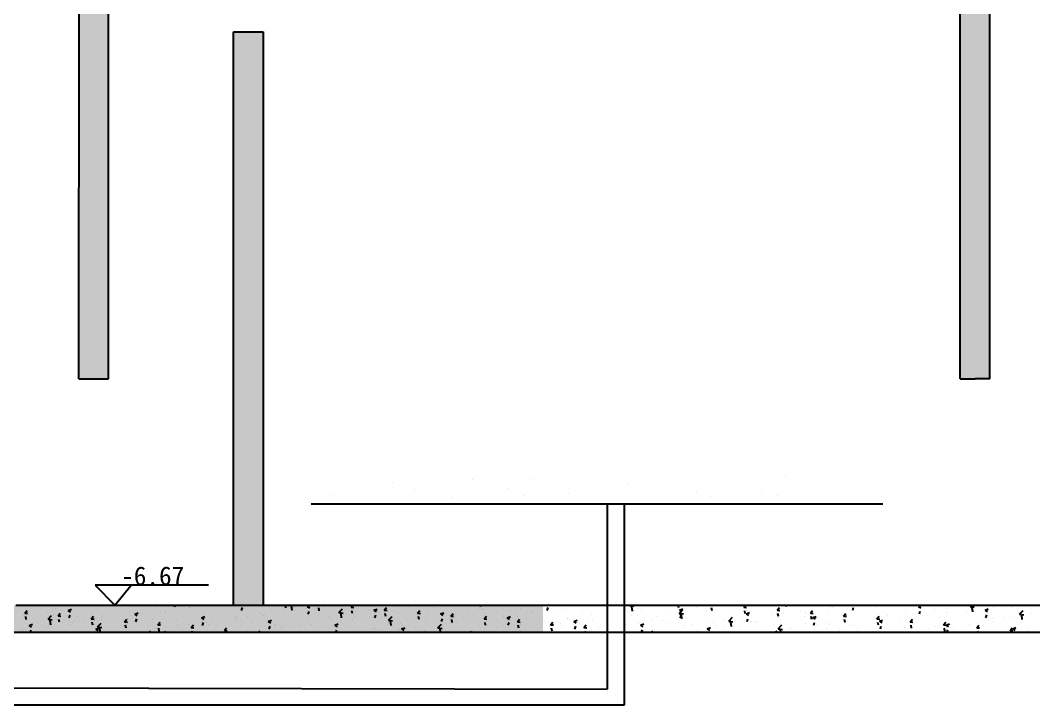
# Model space of a CAD drawing. Header units: inches. Extents: x -343134 to -190334, y -250018 to -182064.
# Drawn here: x -207721 to -201167, y -193820 to -189396 of the extents above; entities that cross this region are included whole.
import ezdxf

# ---------------------------------------------------------------- set-up
doc = ezdxf.new("R2010")
doc.units = ezdxf.units.IN
doc.header["$MEASUREMENT"] = 0
doc.linetypes.add('DASHDOT', pattern=[1, 0.5, -0.25, 0, -0.25])

# ---------------------------------------------------------------- blocks, each defined once
blk = doc.blocks.new('4')
at = {"ltscale": 5}
h = blk.add_hatch(dxfattribs=at)
h.set_pattern_fill('AR-CONC', color=256, scale=0.03, style=0)
h.set_pattern_definition([(50, (0, 0), (0.2151780548, -0.0188256405), [0.0225, -0.2475]), (355, (0, 0), (-0.0416254001, 0.2256576401), [0.018, -0.198]), (100.4514, (0.01793, -0.00157), (0.1735528145, 0.2068318626), [0.019122057, -0.2103426336]), (46.1842, (0, 0.06), (0.3201723146, -0.0496557043), [0.03375, -0.37125]), (96.6356, (0.02668, 0.05586), (0.2803988117, 0.2922353613), [0.0286830864, -0.3155139]), (351.1842, (0, 0.06), (0.2803985835, 0.2922355803), [0.027, -0.297]), (21, (0.03, 0.045), (0.17907211564, -0.1207856672), [0.0225, -0.2475]), (326, (0.03, 0.045), (0.0729945996, 0.2175450135), [0.018, -0.198]), (71.4514, (0.04492, 0.03493), (0.2520667886, 0.096759149), [0.019122057, -0.2103426336]), (37.5, (0, 0), (0.0036479566, 0.09986815615), [0, -0.1956, 0, -0.201, 0, -0.19875]), (7.5, (0, 0), (0.07892086123, 0.11832351356), [0, -0.1146, 0, -0.1911, 0, -0.07575]), (327.5, (-0.0669, 0), (0.16014673085, -0.00676646152), [0, -0.075, 0, -0.234, 0, -0.3105]), (317.5, (-0.0969, 0), (0.1749558508, 0.0300314947), [0, -0.0975, 0, -0.1554, 0, -0.2205])])
h.paths.add_polyline_path([(50058.5305, -10689.754), (50058.3394, -10689.7541), (50058.3386, -10692.7899), (50058.5305, -10692.7899)])
h.paths.add_polyline_path([(50064.2307, -10689.7531), (50064.039, -10689.7531), (50064.039, -10692.7901), (50064.1348, -10692.7901), (50064.2307, -10692.7901)])
h = blk.add_hatch(dxfattribs=at)
h.set_pattern_fill('AR-CONC', color=256, scale=0.05, style=0)
h.set_pattern_definition([(50, (1.6, 0), (0.3586300913, -0.0313760675), [0.0375, -0.4125]), (355, (1.6, 0), (-0.0693756668, 0.3760960669), [0.03, -0.33]), (100.4514, (1.6299, -0.0026), (0.2892546909, 0.344719771), [0.031870095, -0.350571056]), (46.1842, (1.6, 0.1), (0.5336205243, -0.082759507), [0.05625, -0.61875]), (96.6356, (1.6445, 0.0931), (0.467331353, 0.4870589355), [0.047805144, -0.5258565]), (351.1842, (1.6, 0.1), (0.4673309726, 0.4870593005), [0.045, -0.495]), (21, (1.65, 0.075), (0.298453526, -0.2013094453), [0.0375, -0.4125]), (326, (1.65, 0.075), (0.121657666, 0.3625750225), [0.03, -0.33]), (71.4514, (1.67488, 0.05822), (0.4201113143, 0.1612652484), [0.031870095, -0.350571056]), (37.5, (1.60001, 0), (0.00607992766, 0.1664469269), [0, -0.326, 0, -0.335, 0, -0.33125]), (7.5, (1.60001, 0), (0.1315347687, 0.19720585594), [0, -0.191, 0, -0.3185, 0, -0.12625]), (327.5, (1.48851, 0), (0.2669112181, -0.01127743587), [0, -0.125, 0, -0.39, 0, -0.5175]), (317.5, (1.4385, 0), (0.2915930847, 0.0500524912), [0, -0.1625, 0, -0.259, 0, -0.3675])])
h.paths.add_polyline_path([(50061.3404, -10694.2541), (50059.5302, -10694.2541), (50059.5302, -10690.5467), (50059.3385, -10690.5467), (50059.3385, -10694.2541), (50052.9344, -10694.2541), (50052.9344, -10694.02), (50052.7712, -10694.02), (50052.7712, -10694.4284), (50061.3404, -10694.4284)])
for p, q in [((50058.3386, -10692.7899), (50058.3396, -10689.2541)), ((50058.5305, -10692.79), (50058.5305, -10689.2541)), ((50064.039, -10692.7901), (50064.039, -10689.2543)), ((50064.2307, -10692.7901), (50064.2307, -10689.2543)), ((50059.3385, -10694.2541), (50059.3385, -10690.5467)), ((50059.3385, -10690.5467), (50059.5302, -10690.5467)), ((50059.5302, -10690.5467), (50059.5302, -10694.2541)), ((50059.5302, -10690.5467), (50059.5302, -10694.2541)), ((50059.5302, -10690.5467), (50059.5302, -10694.2541)), ((50058.3386, -10692.7899), (50058.5305, -10692.7899)), ((50064.039, -10692.7901), (50064.1348, -10692.7901)), ((50064.2307, -10692.7901), (50064.1348, -10692.7901)), ((50063.5372, -10693.601), (50059.8399, -10693.601)), ((50061.7544, -10693.6025), (50061.7541, -10694.796)), ((50061.8682, -10694.8969), (50061.8682, -10693.601)), ((50057.9302, -10694.2541), (50059.7404, -10694.2541)), ((50058.1859, -10694.275), (50058.1859, -10694.275)), ((50058.4438, -10694.2552), (50058.4438, -10694.2552)), ((50058.8418, -10694.2622), (50058.8418, -10694.2622)), ((50058.9585, -10694.2635), (50058.9617, -10694.2541)), ((50059.0528, -10694.2688), (50059.0528, -10694.2688)), ((50059.0555, -10694.2711), (50059.0555, -10694.2711)), ((50059.1279, -10694.2589), (50059.1279, -10694.2589)), ((50059.3897, -10694.2876), (50059.3958, -10694.2694)), ((50059.5755, -10694.2608), (50059.5755, -10694.2608)), ((50059.6774, -10694.2703), (50059.6744, -10694.2541)), ((50059.7172, -10694.2859), (50059.7139, -10694.2575)), ((50059.7207, -10694.2541), (50059.7265, -10694.255)), ((50059.7357, -10694.2676), (50059.7357, -10694.2676)), ((50059.7404, -10694.2541), (50065.039, -10694.2541)), ((50059.8147, -10694.2624), (50059.8357, -10694.2543)), ((50059.8148, -10694.2624), (50059.8297, -10694.2725)), ((50059.8206, -10694.2664), (50059.8206, -10694.2664)), ((50059.8791, -10694.261), (50059.8791, -10694.261)), ((50059.8925, -10694.2891), (50059.8891, -10694.2703)), ((50059.8958, -10694.2744), (50059.8958, -10694.2744)), ((50059.919, -10694.2627), (50059.919, -10694.2627)), ((50060.0985, -10694.2671), (50060.1094, -10694.2541)), ((50060.0985, -10694.267), (50060.1165, -10694.2686)), ((50060.3009, -10694.2668), (50060.3009, -10694.2668)), ((50060.313, -10694.2544), (50060.313, -10694.2544)), ((50060.3137, -10694.2859), (50060.3282, -10694.2686)), ((50060.4731, -10694.2611), (50060.4731, -10694.2611)), ((50060.5839, -10694.2632), (50060.5839, -10694.2632)), ((50060.6333, -10694.2679), (50060.6333, -10694.2679)), ((50060.7859, -10694.2565), (50060.7859, -10694.2565)), ((50060.7934, -10694.2747), (50060.7934, -10694.2747)), ((50060.9352, -10694.2629), (50060.9381, -10694.2541)), ((50061.3515, -10694.2566), (50061.3515, -10694.2566)), ((50061.3663, -10694.2869), (50061.3724, -10694.2688)), ((50061.4634, -10694.2753), (50061.4634, -10694.2753)), ((50061.5385, -10694.2654), (50061.5385, -10694.2654)), ((50061.9013, -10694.2566), (50061.9037, -10694.2541)), ((50061.9013, -10694.2566), (50061.928, -10694.2607)), ((50061.9186, -10694.2916), (50061.9153, -10694.2632)), ((50061.9607, -10694.2744), (50061.9607, -10694.2744)), ((50062.2179, -10694.2705), (50062.2149, -10694.2541)), ((50062.3296, -10694.2692), (50062.3296, -10694.2692)), ((50062.4331, -10694.2893), (50062.4296, -10694.2705)), ((50062.5745, -10694.2563), (50062.5745, -10694.2563)), ((50062.639, -10694.2673), (50062.6501, -10694.2541)), ((50062.639, -10694.2673), (50062.657, -10694.2689)), ((50062.7283, -10694.2679), (50062.7283, -10694.2679)), ((50062.8542, -10694.2861), (50062.8687, -10694.2689)), ((50062.9118, -10694.2622), (50062.9145, -10694.2541)), ((50063.1965, -10694.263), (50063.1965, -10694.263)), ((50063.2139, -10694.2711), (50063.2139, -10694.2711)), ((50063.3429, -10694.2863), (50063.349, -10694.2681)), ((50063.4934, -10694.2632), (50063.4934, -10694.2632)), ((50063.768, -10694.2611), (50063.7861, -10694.2541)), ((50063.768, -10694.2611), (50063.7829, -10694.2711)), ((50063.949, -10694.2718), (50063.949, -10694.2718)), ((50064.0548, -10694.2567), (50064.0548, -10694.2567)), ((50064.0627, -10694.2569), (50064.0627, -10694.2569)), ((50064.1027, -10694.2623), (50064.1106, -10694.2541)), ((50064.1027, -10694.2623), (50064.1294, -10694.2664)), ((50064.1201, -10694.2973), (50064.1168, -10694.2689)), ((50064.2149, -10694.2635), (50064.2149, -10694.2635)), ((50064.2513, -10694.27), (50064.2513, -10694.27)), ((50064.2567, -10694.2599), (50064.2567, -10694.2599)), ((50064.3751, -10694.2702), (50064.3751, -10694.2702)), ((50057.9824, -10694.318), (50057.9824, -10694.318)), ((50057.9884, -10694.3045), (50058.0028, -10694.2872)), ((50057.9884, -10694.3044), (50058.0063, -10694.306)), ((50057.9976, -10694.3453), (50057.9941, -10694.3265)), ((50057.9972, -10694.2999), (50057.9972, -10694.2999)), ((50058.0113, -10694.3121), (50058.0113, -10694.3121)), ((50058.0274, -10694.2773), (50058.0274, -10694.2773)), ((50058.0723, -10694.29), (50058.0723, -10694.29)), ((50058.1364, -10694.2969), (50058.1364, -10694.2969)), ((50058.1388, -10694.3445), (50058.1621, -10694.3202)), ((50058.1714, -10694.3189), (50058.1714, -10694.3189)), ((50058.2036, -10694.3233), (50058.218, -10694.3061)), ((50058.2036, -10694.3233), (50058.2215, -10694.3248)), ((50058.2693, -10694.2871), (50058.2903, -10694.279)), ((50058.2693, -10694.2871), (50058.2842, -10694.2971)), ((50058.2753, -10694.3363), (50058.2814, -10694.3181)), ((50058.288, -10694.2777), (50058.288, -10694.2777)), ((50058.3315, -10694.3257), (50058.3315, -10694.3257)), ((50058.4187, -10694.3421), (50058.4332, -10694.3249)), ((50058.4917, -10694.3324), (50058.4917, -10694.3324)), ((50058.4919, -10694.3222), (50058.4919, -10694.3222)), ((50058.5942, -10694.3339), (50058.5942, -10694.3339)), ((50058.6518, -10694.3392), (50058.6518, -10694.3392)), ((50058.6668, -10694.2922), (50058.6668, -10694.2922)), ((50058.6747, -10694.3186), (50058.6747, -10694.3186)), ((50058.7004, -10694.3111), (50058.7214, -10694.303)), ((50058.7004, -10694.3111), (50058.7153, -10694.3212)), ((50058.7457, -10694.3147), (50058.7457, -10694.3147)), ((50058.7498, -10694.3087), (50058.7498, -10694.3087)), ((50058.8634, -10694.2938), (50058.8634, -10694.2938)), ((50058.9015, -10694.2922), (50058.9015, -10694.2922)), ((50059.1315, -10694.3351), (50059.1525, -10694.3271)), ((50059.1315, -10694.3351), (50059.1465, -10694.3452)), ((50059.3521, -10694.3374), (50059.3521, -10694.3374)), ((50059.3592, -10694.3293), (50059.3592, -10694.3293)), ((50059.4272, -10694.3275), (50059.4272, -10694.3275)), ((50059.5133, -10694.3081), (50059.5133, -10694.3081)), ((50059.5292, -10694.321), (50059.5292, -10694.321)), ((50059.5408, -10694.3125), (50059.5408, -10694.3125)), ((50059.6648, -10694.2889), (50059.6648, -10694.2889)), ((50059.7042, -10694.291), (50059.7042, -10694.291)), ((50059.7303, -10694.2876), (50059.7303, -10694.2876)), ((50059.8054, -10694.2777), (50059.8054, -10694.2777)), ((50059.8208, -10694.3116), (50059.8269, -10694.2935)), ((50059.951, -10694.3268), (50059.951, -10694.3268)), ((50060.02, -10694.3006), (50060.0434, -10694.2762)), ((50060.02, -10694.3006), (50060.0467, -10694.3047)), ((50060.0374, -10694.3356), (50060.0341, -10694.3071)), ((50060.056, -10694.2811), (50060.056, -10694.2811)), ((50060.1077, -10694.3079), (50060.1043, -10694.2891)), ((50060.1225, -10694.326), (50060.1225, -10694.326)), ((50060.126, -10694.2968), (50060.126, -10694.2968)), ((50060.2161, -10694.2879), (50060.2161, -10694.2879)), ((50060.2183, -10694.3313), (50060.2183, -10694.3313)), ((50060.2459, -10694.2864), (50060.2669, -10694.2784)), ((50060.2459, -10694.2864), (50060.2608, -10694.2965)), ((50060.252, -10694.3356), (50060.258, -10694.3175)), ((50060.2783, -10694.3035), (50060.2783, -10694.3035)), ((50060.3137, -10694.2859), (50060.3316, -10694.2874)), ((50060.3229, -10694.3267), (50060.3194, -10694.3079)), ((50060.3402, -10694.3502), (50060.3636, -10694.3259)), ((50060.3762, -10694.2947), (50060.3762, -10694.2947)), ((50060.4077, -10694.3063), (50060.4077, -10694.3063)), ((50060.4324, -10694.2824), (50060.4324, -10694.2824)), ((50060.4829, -10694.2964), (50060.4829, -10694.2964)), ((50060.5289, -10694.3047), (50060.5433, -10694.2875)), ((50060.5289, -10694.3047), (50060.5468, -10694.3063)), ((50060.5381, -10694.3456), (50060.5346, -10694.3268)), ((50060.5364, -10694.3014), (50060.5364, -10694.3014)), ((50060.5965, -10694.2815), (50060.5965, -10694.2815)), ((50060.677, -10694.3104), (50060.698, -10694.3024)), ((50060.677, -10694.3104), (50060.692, -10694.3205)), ((50060.6965, -10694.3082), (50060.6965, -10694.3082)), ((50060.7361, -10694.3405), (50060.7361, -10694.3405)), ((50060.7441, -10694.3235), (50060.7585, -10694.3063)), ((50060.7441, -10694.3235), (50060.762, -10694.3251)), ((50060.7654, -10694.3117), (50060.7654, -10694.3117)), ((50060.8567, -10694.315), (50060.8567, -10694.315)), ((50060.8901, -10694.3194), (50060.8901, -10694.3194)), ((50060.9404, -10694.2817), (50060.9404, -10694.2817)), ((50060.9536, -10694.2814), (50060.9536, -10694.2814)), ((50060.9592, -10694.3424), (50060.9737, -10694.3251)), ((50061.0168, -10694.3217), (50061.0168, -10694.3217)), ((50061.0416, -10694.3002), (50061.0416, -10694.3002)), ((50061.0852, -10694.3251), (50061.0852, -10694.3251)), ((50061.1082, -10694.3345), (50061.1292, -10694.3264)), ((50061.1082, -10694.3345), (50061.1231, -10694.3445)), ((50061.1137, -10694.2882), (50061.1137, -10694.2882)), ((50061.1603, -10694.3152), (50061.1603, -10694.3152)), ((50061.177, -10694.3285), (50061.177, -10694.3285)), ((50061.1975, -10694.2777), (50061.1975, -10694.2777)), ((50061.2739, -10694.295), (50061.2739, -10694.295)), ((50061.2739, -10694.3002), (50061.2739, -10694.3002)), ((50061.3371, -10694.3353), (50061.3371, -10694.3353)), ((50061.434, -10694.3017), (50061.434, -10694.3017)), ((50061.4994, -10694.3372), (50061.4994, -10694.3372)), ((50061.5942, -10694.3085), (50061.5942, -10694.3085)), ((50061.6278, -10694.3405), (50061.6278, -10694.3405)), ((50061.6552, -10694.3148), (50061.6552, -10694.3148)), ((50061.9145, -10694.322), (50061.9145, -10694.322)), ((50061.9514, -10694.319), (50061.9514, -10694.319)), ((50061.9777, -10694.2805), (50061.9777, -10694.2805)), ((50062.0746, -10694.3288), (50062.0746, -10694.3288)), ((50062.1408, -10694.294), (50062.1408, -10694.294)), ((50062.2159, -10694.2841), (50062.2159, -10694.2841)), ((50062.2214, -10694.3063), (50062.2448, -10694.2819)), ((50062.2214, -10694.3063), (50062.2481, -10694.3104)), ((50062.2225, -10694.2858), (50062.2435, -10694.2777)), ((50062.2225, -10694.2858), (50062.2374, -10694.2958)), ((50062.2246, -10694.3163), (50062.2246, -10694.3163)), ((50062.2286, -10694.335), (50062.2347, -10694.3168)), ((50062.2348, -10694.3356), (50062.2348, -10694.3356)), ((50062.2388, -10694.3413), (50062.2355, -10694.3128)), ((50062.2669, -10694.3307), (50062.2669, -10694.3307)), ((50062.3995, -10694.2863), (50062.3995, -10694.2863)), ((50062.4185, -10694.3115), (50062.4185, -10694.3115)), ((50062.5416, -10694.3559), (50062.565, -10694.3316)), ((50062.5743, -10694.289), (50062.5743, -10694.289)), ((50062.6288, -10694.3377), (50062.6288, -10694.3377)), ((50062.6482, -10694.3082), (50062.6448, -10694.2894)), ((50062.6536, -10694.3098), (50062.6746, -10694.3017)), ((50062.6537, -10694.3098), (50062.6686, -10694.3198)), ((50062.6597, -10694.359), (50062.6658, -10694.3409)), ((50062.8183, -10694.3128), (50062.8183, -10694.3128)), ((50062.8542, -10694.2861), (50062.8721, -10694.2877)), ((50062.8634, -10694.327), (50062.8599, -10694.3082)), ((50062.864, -10694.3312), (50062.864, -10694.3312)), ((50062.8934, -10694.3029), (50062.8934, -10694.3029)), ((50063.007, -10694.2879), (50063.007, -10694.2879)), ((50063.032, -10694.326), (50063.032, -10694.326)), ((50063.039, -10694.3012), (50063.039, -10694.3012)), ((50063.0694, -10694.305), (50063.0839, -10694.2877)), ((50063.0694, -10694.3049), (50063.0873, -10694.3065)), ((50063.0786, -10694.3458), (50063.0751, -10694.327)), ((50063.0848, -10694.3338), (50063.1058, -10694.3258)), ((50063.0848, -10694.3338), (50063.0997, -10694.3439)), ((50063.1861, -10694.3049), (50063.1861, -10694.3049)), ((50063.2846, -10694.3238), (50063.299, -10694.3066)), ((50063.2846, -10694.3238), (50063.3025, -10694.3253)), ((50063.3376, -10694.2857), (50063.3376, -10694.2857)), ((50063.4957, -10694.3315), (50063.4957, -10694.3315)), ((50063.4998, -10694.3426), (50063.5142, -10694.3254)), ((50063.5708, -10694.3216), (50063.5708, -10694.3216)), ((50063.6845, -10694.3067), (50063.6845, -10694.3067)), ((50063.7741, -10694.3103), (50063.7801, -10694.2922)), ((50063.7953, -10694.3227), (50063.7953, -10694.3227)), ((50063.8739, -10694.2817), (50063.8739, -10694.2817)), ((50063.9014, -10694.33), (50063.9014, -10694.33)), ((50063.9511, -10694.3002), (50063.9511, -10694.3002)), ((50064.0763, -10694.3), (50064.0763, -10694.3)), ((50064.1052, -10694.2791), (50064.1052, -10694.2791)), ((50064.1991, -10694.2851), (50064.2201, -10694.277)), ((50064.1991, -10694.2851), (50064.2141, -10694.2952)), ((50064.2052, -10694.3343), (50064.2113, -10694.3162)), ((50064.2483, -10694.3404), (50064.2483, -10694.3404)), ((50064.3232, -10694.3358), (50064.3232, -10694.3358)), ((50064.3619, -10694.3254), (50064.3619, -10694.3254)), ((50064.4089, -10694.3373), (50064.4089, -10694.3373)), ((50064.4229, -10694.312), (50064.4462, -10694.2876)), ((50064.4229, -10694.312), (50064.4496, -10694.3161)), ((50064.4402, -10694.347), (50064.4369, -10694.3185)), ((50064.4981, -10694.3058), (50064.4981, -10694.3058)), ((50058.0172, -10694.3838), (50058.0382, -10694.3758)), ((50058.0172, -10694.3838), (50058.0321, -10694.3939)), ((50058.107, -10694.3933), (50058.107, -10694.3933)), ((50058.1328, -10694.3967), (50058.1328, -10694.3967)), ((50058.1388, -10694.3445), (50058.1654, -10694.3487)), ((50058.142, -10694.3823), (50058.142, -10694.3823)), ((50058.1561, -10694.3796), (50058.1528, -10694.3511)), ((50058.2127, -10694.3641), (50058.2093, -10694.3453)), ((50058.2843, -10694.3775), (50058.2843, -10694.3775)), ((50058.2965, -10694.3684), (50058.2965, -10694.3684)), ((50058.3169, -10694.3523), (50058.3169, -10694.3523)), ((50058.3716, -10694.3585), (50058.3716, -10694.3585)), ((50058.4187, -10694.3421), (50058.4367, -10694.3437)), ((50058.4279, -10694.383), (50058.4245, -10694.3642)), ((50058.4401, -10694.355), (50058.4401, -10694.355)), ((50058.4483, -10694.4079), (50058.4693, -10694.3998)), ((50058.4589, -10694.3942), (50058.4823, -10694.3698)), ((50058.4589, -10694.3942), (50058.4856, -10694.3983)), ((50058.4762, -10694.4284), (50058.473, -10694.4007)), ((50058.4852, -10694.3436), (50058.4852, -10694.3436)), ((50058.6339, -10694.3609), (50058.6484, -10694.3437)), ((50058.6339, -10694.3609), (50058.6518, -10694.3625)), ((50058.6431, -10694.4018), (50058.6396, -10694.383)), ((50058.7065, -10694.3603), (50058.7126, -10694.3422)), ((50058.812, -10694.346), (50058.812, -10694.346)), ((50058.8491, -10694.3798), (50058.8635, -10694.3625)), ((50058.8491, -10694.3797), (50058.867, -10694.3813)), ((50058.8583, -10694.4206), (50058.8548, -10694.4018)), ((50058.8979, -10694.3921), (50058.8979, -10694.3921)), ((50058.9721, -10694.3527), (50058.9721, -10694.3527)), ((50058.9739, -10694.3871), (50058.9739, -10694.3871)), ((50059.049, -10694.3773), (50059.049, -10694.3773)), ((50059.0519, -10694.371), (50059.0519, -10694.371)), ((50059.0643, -10694.3986), (50059.0787, -10694.3814)), ((50059.0643, -10694.3986), (50059.0822, -10694.4001)), ((50059.1323, -10694.3595), (50059.1323, -10694.3595)), ((50059.1376, -10694.3843), (50059.1437, -10694.3662)), ((50059.1626, -10694.3623), (50059.1626, -10694.3623)), ((50059.1793, -10694.3811), (50059.1793, -10694.3811)), ((50059.2034, -10694.3517), (50059.2034, -10694.3517)), ((50059.2794, -10694.4174), (50059.2939, -10694.4002)), ((50059.2924, -10694.3663), (50059.2924, -10694.3663)), ((50059.3543, -10694.3511), (50059.3543, -10694.3511)), ((50059.4526, -10694.373), (50059.4526, -10694.373)), ((50059.5627, -10694.3592), (50059.5837, -10694.3511)), ((50059.5627, -10694.3591), (50059.5776, -10694.3692)), ((50059.5688, -10694.4084), (50059.5748, -10694.3902)), ((50059.6011, -10694.3869), (50059.6011, -10694.3869)), ((50059.6127, -10694.3798), (50059.6127, -10694.3798)), ((50059.6514, -10694.4059), (50059.6514, -10694.4059)), ((50059.6611, -10694.3888), (50059.6611, -10694.3888)), ((50059.7265, -10694.396), (50059.7265, -10694.396)), ((50059.7729, -10694.3866), (50059.7729, -10694.3866)), ((50059.7761, -10694.3569), (50059.7761, -10694.3569)), ((50059.817, -10694.3663), (50059.817, -10694.3663)), ((50059.8401, -10694.381), (50059.8401, -10694.381)), ((50059.933, -10694.3933), (50059.933, -10694.3933)), ((50059.971, -10694.3452), (50059.971, -10694.3452)), ((50059.9938, -10694.3832), (50060.0148, -10694.3751)), ((50059.9938, -10694.3832), (50060.0087, -10694.3932)), ((50060.0296, -10694.3561), (50060.0296, -10694.3561)), ((50060.0932, -10694.4001), (50060.0932, -10694.4001)), ((50060.1047, -10694.3462), (50060.1047, -10694.3462)), ((50060.2406, -10694.4018), (50060.2406, -10694.4018)), ((50060.2747, -10694.4033), (50060.2747, -10694.4033)), ((50060.3402, -10694.3502), (50060.3669, -10694.3544)), ((50060.3575, -10694.3853), (50060.3542, -10694.3568)), ((50060.4155, -10694.3718), (50060.4155, -10694.3718)), ((50060.4249, -10694.4072), (50060.446, -10694.3991)), ((50060.4287, -10694.3822), (50060.4287, -10694.3822)), ((50060.5175, -10694.3998), (50060.5175, -10694.3998)), ((50060.5803, -10694.363), (50060.5803, -10694.363)), ((50060.5905, -10694.3417), (50060.5905, -10694.3417)), ((50060.6604, -10694.3999), (50060.6837, -10694.3755)), ((50060.6604, -10694.3999), (50060.687, -10694.404)), ((50060.677, -10694.4284), (50060.6744, -10694.4064)), ((50060.6831, -10694.3596), (50060.6892, -10694.3415)), ((50060.707, -10694.3748), (50060.707, -10694.3748)), ((50060.7533, -10694.3644), (50060.7498, -10694.3456)), ((50060.7821, -10694.365), (50060.7821, -10694.365)), ((50060.8957, -10694.35), (50060.8957, -10694.35)), ((50060.9592, -10694.3423), (50060.9772, -10694.3439)), ((50060.9684, -10694.3832), (50060.965, -10694.3644)), ((50061.038, -10694.4001), (50061.038, -10694.4001)), ((50061.1142, -10694.3837), (50061.1203, -10694.3655)), ((50061.1744, -10694.3612), (50061.1889, -10694.344)), ((50061.1744, -10694.3612), (50061.1923, -10694.3627)), ((50061.1836, -10694.402), (50061.1801, -10694.3832)), ((50061.1938, -10694.3776), (50061.1938, -10694.3776)), ((50061.2779, -10694.4006), (50061.2779, -10694.4006)), ((50061.3478, -10694.3565), (50061.3478, -10694.3565)), ((50061.3845, -10694.3936), (50061.3845, -10694.3936)), ((50061.3896, -10694.38), (50061.4041, -10694.3628)), ((50061.3896, -10694.38), (50061.4075, -10694.3816)), ((50061.3988, -10694.4209), (50061.3953, -10694.4021)), ((50061.4529, -10694.3706), (50061.4529, -10694.3706)), ((50061.4596, -10694.3837), (50061.4596, -10694.3837)), ((50061.4973, -10694.342), (50061.4973, -10694.342)), ((50061.5393, -10694.3585), (50061.5603, -10694.3504)), ((50061.5393, -10694.3585), (50061.5542, -10694.3686)), ((50061.5454, -10694.4077), (50061.5515, -10694.3896)), ((50061.5732, -10694.3687), (50061.5732, -10694.3687)), ((50061.6048, -10694.3988), (50061.6192, -10694.3816)), ((50061.6048, -10694.3988), (50061.6227, -10694.4004)), ((50061.6574, -10694.3488), (50061.6574, -10694.3488)), ((50061.6997, -10694.4064), (50061.6997, -10694.4064)), ((50061.8747, -10694.3764), (50061.8747, -10694.3764)), ((50061.9571, -10694.3743), (50061.9571, -10694.3743)), ((50061.9704, -10694.3825), (50061.9914, -10694.3745)), ((50061.9704, -10694.3825), (50061.9854, -10694.3926)), ((50061.9777, -10694.3623), (50061.9777, -10694.3623)), ((50062.0496, -10694.3464), (50062.0496, -10694.3464)), ((50062.1129, -10694.3518), (50062.1129, -10694.3518)), ((50062.137, -10694.4024), (50062.137, -10694.4024)), ((50062.1379, -10694.3691), (50062.1379, -10694.3691)), ((50062.2506, -10694.3875), (50062.2506, -10694.3875)), ((50062.298, -10694.3759), (50062.298, -10694.3759)), ((50062.3949, -10694.3423), (50062.3949, -10694.3423)), ((50062.4016, -10694.4065), (50062.4226, -10694.3985)), ((50062.4016, -10694.4065), (50062.4165, -10694.4166)), ((50062.4401, -10694.3625), (50062.4401, -10694.3625)), ((50062.4582, -10694.3826), (50062.4582, -10694.3826)), ((50062.5141, -10694.3913), (50062.5141, -10694.3913)), ((50062.5152, -10694.3527), (50062.5152, -10694.3527)), ((50062.5416, -10694.3559), (50062.5683, -10694.3601)), ((50062.555, -10694.3491), (50062.555, -10694.3491)), ((50062.559, -10694.391), (50062.5557, -10694.3625)), ((50062.5706, -10694.3888), (50062.5706, -10694.3888)), ((50062.6183, -10694.3894), (50062.6183, -10694.3894)), ((50062.6891, -10694.3612), (50062.6891, -10694.3612)), ((50062.7152, -10694.3559), (50062.7152, -10694.3559)), ((50062.7247, -10694.3677), (50062.7247, -10694.3677)), ((50062.7784, -10694.3962), (50062.7784, -10694.3962)), ((50062.8618, -10694.4056), (50062.8852, -10694.3812)), ((50062.8618, -10694.4056), (50062.8885, -10694.4097)), ((50062.8753, -10694.3626), (50062.8753, -10694.3626)), ((50062.8762, -10694.3485), (50062.8762, -10694.3485)), ((50062.9281, -10694.4062), (50062.9281, -10694.4062)), ((50062.9386, -10694.4029), (50062.9386, -10694.4029)), ((50063.0355, -10694.3694), (50063.0355, -10694.3694)), ((50063.0909, -10694.383), (50063.0969, -10694.3649)), ((50063.1176, -10694.3813), (50063.1176, -10694.3813)), ((50063.1824, -10694.4048), (50063.1824, -10694.4048)), ((50063.1927, -10694.3714), (50063.1927, -10694.3714)), ((50063.1956, -10694.3762), (50063.1956, -10694.3762)), ((50063.2938, -10694.3646), (50063.2903, -10694.3458)), ((50063.3063, -10694.3564), (50063.3063, -10694.3564)), ((50063.3339, -10694.3856), (50063.3339, -10694.3856)), ((50063.3558, -10694.3829), (50063.3558, -10694.3829)), ((50063.4898, -10694.3631), (50063.4898, -10694.3631)), ((50063.4998, -10694.3426), (50063.5177, -10694.3442)), ((50063.5089, -10694.3835), (50063.5055, -10694.3647)), ((50063.5159, -10694.3578), (50063.5369, -10694.3498)), ((50063.5159, -10694.3578), (50063.5309, -10694.3679)), ((50063.5159, -10694.3897), (50063.5159, -10694.3897)), ((50063.522, -10694.407), (50063.5281, -10694.3889)), ((50063.5514, -10694.3901), (50063.5514, -10694.3901)), ((50063.6438, -10694.3419), (50063.6438, -10694.3419)), ((50063.6761, -10694.3965), (50063.6761, -10694.3965)), ((50063.7149, -10694.3614), (50063.7294, -10694.3442)), ((50063.7149, -10694.3614), (50063.7329, -10694.363)), ((50063.7241, -10694.4023), (50063.7207, -10694.3835)), ((50063.7264, -10694.3601), (50063.7264, -10694.3601)), ((50063.795, -10694.4), (50063.795, -10694.4)), ((50063.8362, -10694.4032), (50063.8362, -10694.4032)), ((50063.8701, -10694.3901), (50063.8701, -10694.3901)), ((50063.9301, -10694.3803), (50063.9446, -10694.363)), ((50063.9301, -10694.3802), (50063.948, -10694.3818)), ((50063.9393, -10694.4211), (50063.9358, -10694.4023)), ((50063.9471, -10694.3819), (50063.9681, -10694.3738)), ((50063.9471, -10694.3819), (50063.962, -10694.3919)), ((50063.9475, -10694.4001), (50063.9475, -10694.4001)), ((50063.9732, -10694.3959), (50063.9732, -10694.3959)), ((50063.9837, -10694.3752), (50063.9837, -10694.3752)), ((50064.1015, -10694.379), (50064.1015, -10694.379)), ((50064.1453, -10694.3991), (50064.1597, -10694.3819)), ((50064.1453, -10694.3991), (50064.1632, -10694.4006)), ((50064.1482, -10694.3659), (50064.1482, -10694.3659)), ((50064.1732, -10694.3502), (50064.1732, -10694.3502)), ((50064.2531, -10694.3598), (50064.2531, -10694.3598)), ((50064.3605, -10694.4179), (50064.3749, -10694.4007)), ((50064.3782, -10694.4059), (50064.3992, -10694.3978)), ((50064.3782, -10694.4059), (50064.3931, -10694.416)), ((50051.1712, -10694.4284), (50059.8544, -10694.4284)), ((50057.967, -10694.4123), (50057.967, -10694.4123)), ((50057.9787, -10694.4179), (50057.9787, -10694.4179)), ((50057.9934, -10694.4083), (50057.9934, -10694.4083)), ((50058.0248, -10694.4284), (50058.0294, -10694.4149)), ((50058.4483, -10694.4079), (50058.4633, -10694.4179)), ((50058.6708, -10694.427), (50058.6708, -10694.427)), ((50058.742, -10694.4146), (50058.742, -10694.4146)), ((50058.7845, -10694.4121), (50058.7845, -10694.4121)), ((50058.7939, -10694.4284), (50058.8025, -10694.4195)), ((50058.8886, -10694.4284), (50058.9005, -10694.4238)), ((50059.0044, -10694.4111), (50059.0044, -10694.4111)), ((50059.0714, -10694.4284), (50059.07, -10694.4206)), ((50059.2794, -10694.4174), (50059.2974, -10694.419)), ((50059.4262, -10694.4169), (50059.4262, -10694.4169)), ((50059.5012, -10694.4284), (50059.5091, -10694.419)), ((50059.5096, -10694.408), (50059.5096, -10694.408)), ((50059.8544, -10694.4284), (50065.2307, -10694.4284)), ((50060.0012, -10694.4284), (50060.006, -10694.4143)), ((50060.1189, -10694.4258), (50060.1189, -10694.4258)), ((50060.2533, -10694.4069), (50060.2533, -10694.4069)), ((50060.3288, -10694.4246), (50060.3288, -10694.4246)), ((50060.4039, -10694.4147), (50060.4039, -10694.4147)), ((50060.4135, -10694.4136), (50060.4135, -10694.4136)), ((50060.425, -10694.4072), (50060.4399, -10694.4173)), ((50060.5736, -10694.4204), (50060.5736, -10694.4204)), ((50060.7337, -10694.4272), (50060.7337, -10694.4272)), ((50060.8635, -10694.4284), (50060.8771, -10694.4232)), ((50060.8865, -10694.4193), (50060.8865, -10694.4193)), ((50061.0008, -10694.4284), (50061.0039, -10694.4252)), ((50061.195, -10694.4185), (50061.195, -10694.4185)), ((50061.6119, -10694.4284), (50061.6105, -10694.4209)), ((50061.6515, -10694.4146), (50061.6515, -10694.4146)), ((50061.9776, -10694.4284), (50061.9826, -10694.4136)), ((50062.0419, -10694.4284), (50062.0496, -10694.4193)), ((50062.0619, -10694.4123), (50062.0619, -10694.4123)), ((50062.3391, -10694.4213), (50062.3391, -10694.4213)), ((50062.4148, -10694.4113), (50062.4148, -10694.4113)), ((50062.8145, -10694.4212), (50062.8145, -10694.4212)), ((50062.8384, -10694.4284), (50062.8537, -10694.4225)), ((50062.8777, -10694.4284), (50062.8758, -10694.4121)), ((50063.0284, -10694.4259), (50063.0284, -10694.4259)), ((50063.0987, -10694.4097), (50063.0987, -10694.4097)), ((50063.2589, -10694.4165), (50063.2589, -10694.4165)), ((50063.3765, -10694.4201), (50063.3765, -10694.4201)), ((50063.419, -10694.4232), (50063.419, -10694.4232)), ((50063.6055, -10694.425), (50063.6055, -10694.425)), ((50063.7917, -10694.4226), (50063.7917, -10694.4226)), ((50063.7983, -10694.4259), (50063.7983, -10694.4259)), ((50063.954, -10694.4284), (50063.9592, -10694.4129)), ((50063.9964, -10694.41), (50063.9964, -10694.41)), ((50064.1523, -10694.4284), (50064.151, -10694.4211)), ((50064.1565, -10694.4168), (50064.1565, -10694.4168)), ((50064.3167, -10694.4235), (50064.3167, -10694.4235)), ((50064.3605, -10694.4179), (50064.3784, -10694.4195)), ((50064.4725, -10694.4188), (50064.4725, -10694.4188)), ((50056.3782, -10694.7857), (50061.7541, -10694.796)), ((50048.3695, -10694.8969), (50061.8682, -10694.8969))]:
    blk.add_line(p, q, dxfattribs=at)
at = {"ltscale": 5, "const_width": 0.0000163}
for points in [[(50059.9068, -10693.4099), (50059.989, -10693.601), (50060.0281, -10693.601), (50060.1106, -10693.4073)], [(50060.347, -10693.4099), (50060.4293, -10693.601), (50060.4683, -10693.601), (50060.5509, -10693.4073)], [(50060.6933, -10693.4099), (50060.7756, -10693.601), (50060.8147, -10693.601), (50060.8972, -10693.4073)], [(50061.0707, -10693.4099), (50061.153, -10693.601), (50061.192, -10693.601), (50061.2745, -10693.4073)], [(50061.4547, -10693.4099), (50061.537, -10693.601), (50061.5761, -10693.601), (50061.6586, -10693.4073)], [(50061.8657, -10693.4099), (50061.9479, -10693.601), (50061.987, -10693.601), (50062.0695, -10693.4073)], [(50062.2829, -10693.4099), (50062.3652, -10693.601), (50062.4042, -10693.601), (50062.4868, -10693.4073)], [(50062.7101, -10693.4099), (50062.7924, -10693.601), (50062.8314, -10693.601), (50062.914, -10693.4073)], [(50063.2526, -10693.4099), (50063.3349, -10693.601), (50063.3739, -10693.601), (50063.4565, -10693.4073)]]:
    blk.add_lwpolyline(points, dxfattribs=at)

msp = doc.modelspace()

# ---------------------------------------------------------------- linework, layer by layer
at = {"ltscale": 5}
for p, q in [((-206503.2, -193047.7), (-207237.5, -193047.7)), ((-207237.5, -193047.7), (-207110.8, -193177.1)), ((-207110.8, -193177.1), (-207003.4, -193047.7))]:
    msp.add_line(p, q, dxfattribs=at)

# ---------------------------------------------------------------- block references
at = {"linetype": 'DASHDOT', "xscale": 1000, "yscale": 1000, "zscale": 1000}
msp.add_blockref('4', (-50265680.5, 10501077), dxfattribs=at)

# ---------------------------------------------------------------- texts
at = {"ltscale": 5, "insert": (-207068.7, -192926.5), "char_height": 120, "width": 6167.279, "attachment_point": 1}
msp.add_mtext('-6.67', dxfattribs=at)

doc.saveas('drawing.dxf')
